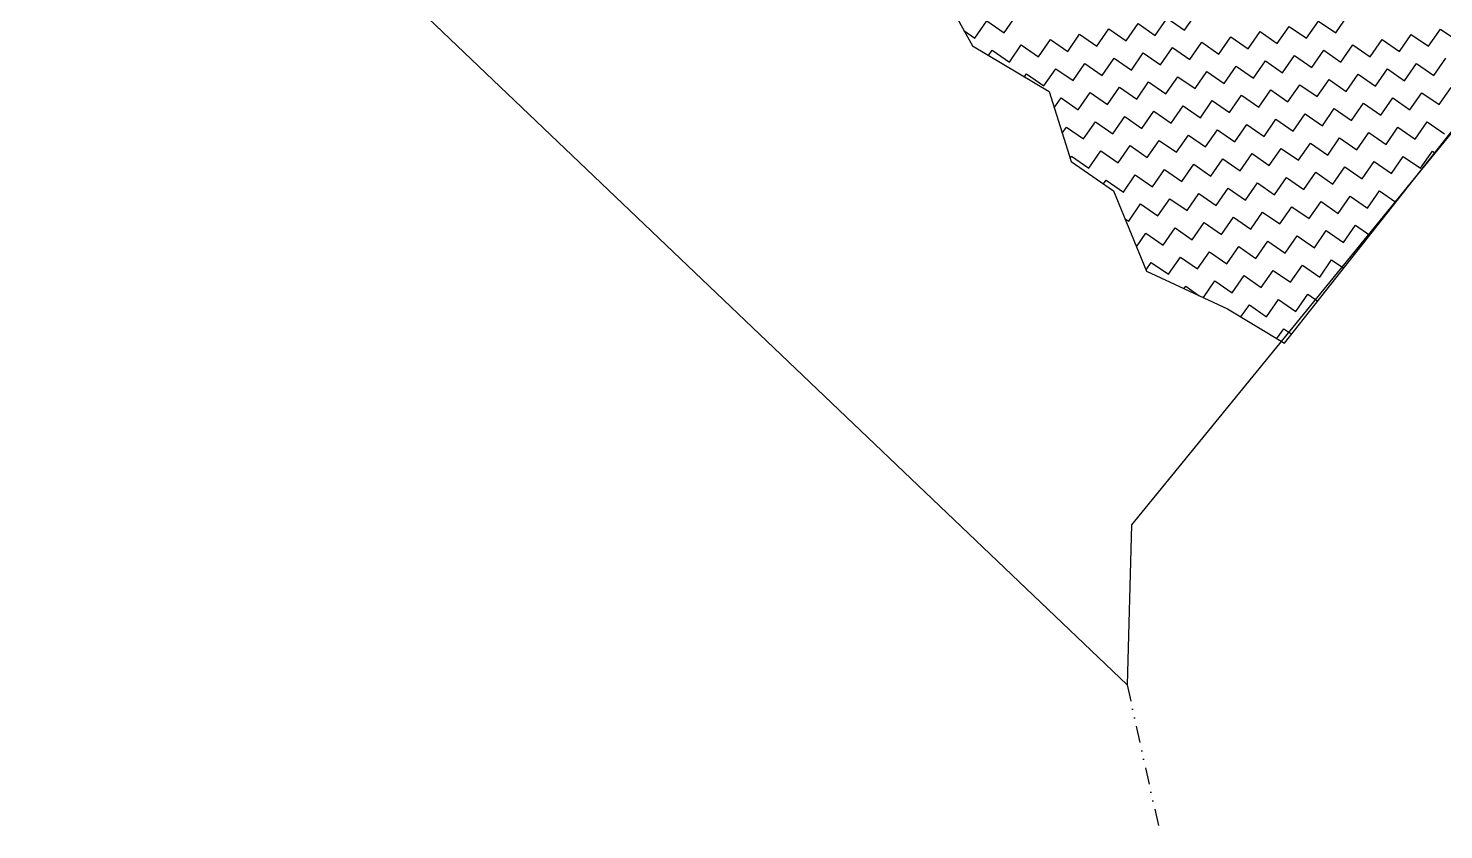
# Model space of a CAD drawing. Header units: metres. Extents: x 282167 to 284586, y 2020907 to 2023042.
# Drawn here: x 283625.3 to 284047.9, y 2020906.6 to 2021145.9 of the extents above; entities that cross this region are included whole.
import ezdxf

# ---------------------------------------------------------------- set-up
doc = ezdxf.new("R2010")
doc.units = ezdxf.units.M
doc.header["$MEASUREMENT"] = 0
doc.linetypes.add('DIVIDE', pattern=[1.25, 0.5, -0.25, 0, -0.25, 0, -0.25])
for name, color, linetype in [('POLY_HATCH', 12, 'Continuous'), ('V_BOUND_LINE', 7, 'Continuous'), ('V_DIVIDE_LINE', 7, 'DIVIDE')]:
    doc.layers.add(name, color=color, linetype=linetype)

msp = doc.modelspace()

# ---------------------------------------------------------------- linework, layer by layer
at = {"layer": 'POLY_HATCH'}
for p, q in [((284000.41, 2021051.84), (284090.2, 2021165.68)), ((283899.64, 2021154.41), (283907.21, 2021140.59)), ((283907.21, 2021140.59), (283930.13, 2021127.03)), ((283930.13, 2021127.03), (283936.69, 2021106.12)), ((283936.69, 2021106.12), (283949.33, 2021097.37)), ((283949.33, 2021097.37), (283959.21, 2021073.38)), ((283959.21, 2021073.38), (283983.36, 2021062.1)), ((283983.36, 2021062.1), (284000.41, 2021051.84))]:
    msp.add_line(p, q, dxfattribs=at)
at = {"layer": 'POLY_HATCH', "linetype": 'Continuous'}
for p, q in [((283916.67, 2021144.51), (283920.24, 2021149.65)), ((283970.53, 2021145.28), (283974.1, 2021150.43)), ((284015.68, 2021144.47), (284019.25, 2021149.62)), ((283904.69, 2021145.19), (283907.96, 2021142.93)), ((283907.96, 2021142.93), (283911.52, 2021148.07)), ((283911.52, 2021148.07), (283916.67, 2021144.51)), ((283944.39, 2021140.54), (283947.96, 2021145.68)), ((283947.96, 2021145.68), (283953.1, 2021142.12)), ((283953.1, 2021142.12), (283956.67, 2021147.26)), ((283956.67, 2021147.26), (283961.82, 2021143.7)), ((283961.82, 2021143.7), (283965.38, 2021148.85)), ((283965.38, 2021148.85), (283970.53, 2021145.28)), ((283989.54, 2021139.73), (283993.11, 2021144.87)), ((283993.11, 2021144.87), (283998.25, 2021141.31)), ((283998.25, 2021141.31), (284001.82, 2021146.45)), ((284001.82, 2021146.45), (284006.97, 2021142.89)), ((284006.97, 2021142.89), (284010.53, 2021148.04)), ((284010.53, 2021148.04), (284015.68, 2021144.47)), ((284043.4, 2021140.5), (284046.97, 2021145.65)), ((284046.97, 2021145.65), (284052.11, 2021142.08)), ((283918.25, 2021135.79), (283921.82, 2021140.94)), ((283921.82, 2021140.94), (283926.96, 2021137.37)), ((283926.96, 2021137.37), (283930.53, 2021142.52)), ((283930.53, 2021142.52), (283935.68, 2021138.96)), ((283935.68, 2021138.96), (283939.24, 2021144.1)), ((283939.24, 2021144.1), (283944.39, 2021140.54)), ((283972.11, 2021136.57), (283975.68, 2021141.71)), ((283975.68, 2021141.71), (283980.83, 2021138.15)), ((283980.83, 2021138.15), (283984.39, 2021143.29)), ((283984.39, 2021143.29), (283989.54, 2021139.73)), ((284017.26, 2021135.76), (284020.83, 2021140.9)), ((284020.83, 2021140.9), (284025.97, 2021137.34)), ((284025.97, 2021137.34), (284029.54, 2021142.48)), ((284029.54, 2021142.48), (284034.69, 2021138.92)), ((284034.69, 2021138.92), (284038.25, 2021144.06)), ((284038.25, 2021144.06), (284043.4, 2021140.5)), ((283912, 2021137.76), (283913.1, 2021139.36)), ((283913.1, 2021139.36), (283918.25, 2021135.79)), ((283945.97, 2021131.82), (283949.54, 2021136.97)), ((283949.54, 2021136.97), (283954.69, 2021133.4)), ((283954.69, 2021133.4), (283958.25, 2021138.55)), ((283958.25, 2021138.55), (283963.4, 2021134.98)), ((283963.4, 2021134.98), (283966.97, 2021140.13)), ((283966.97, 2021140.13), (283972.11, 2021136.57)), ((283999.83, 2021132.59), (284003.4, 2021137.74)), ((284003.4, 2021137.74), (284008.55, 2021134.18)), ((284008.55, 2021134.18), (284012.11, 2021139.32)), ((284012.11, 2021139.32), (284017.26, 2021135.76)), ((284044.98, 2021131.78), (284048.55, 2021136.93)), ((283922.8, 2021131.37), (283923.4, 2021132.23)), ((283923.4, 2021132.23), (283928.55, 2021128.66)), ((283928.55, 2021128.66), (283932.11, 2021133.81)), ((283932.11, 2021133.81), (283937.26, 2021130.24)), ((283937.26, 2021130.24), (283940.82, 2021135.39)), ((283940.82, 2021135.39), (283945.97, 2021131.82)), ((283973.69, 2021127.85), (283977.26, 2021133)), ((283977.26, 2021133), (283982.41, 2021129.43)), ((283982.41, 2021129.43), (283985.97, 2021134.58)), ((283985.97, 2021134.58), (283991.12, 2021131.01)), ((283991.12, 2021131.01), (283994.69, 2021136.16)), ((283994.69, 2021136.16), (283999.83, 2021132.59)), ((284018.84, 2021127.04), (284022.41, 2021132.19)), ((284022.41, 2021132.19), (284027.55, 2021128.62)), ((284027.55, 2021128.62), (284031.12, 2021133.77)), ((284031.12, 2021133.77), (284036.27, 2021130.2)), ((284036.27, 2021130.2), (284039.83, 2021135.35)), ((284039.83, 2021135.35), (284044.98, 2021131.78)), ((283947.55, 2021123.11), (283951.12, 2021128.26)), ((283951.12, 2021128.26), (283956.27, 2021124.69)), ((283956.27, 2021124.69), (283959.83, 2021129.84)), ((283959.83, 2021129.84), (283964.98, 2021126.27)), ((283964.98, 2021126.27), (283968.55, 2021131.42)), ((283968.55, 2021131.42), (283973.69, 2021127.85)), ((284001.41, 2021123.88), (284004.98, 2021129.03)), ((284004.98, 2021129.03), (284010.13, 2021125.46)), ((284010.13, 2021125.46), (284013.69, 2021130.61)), ((284013.69, 2021130.61), (284018.84, 2021127.04)), ((284046.56, 2021123.07), (284050.13, 2021128.22)), ((283931.66, 2021122.16), (283933.69, 2021125.1)), ((283933.69, 2021125.1), (283938.84, 2021121.53)), ((283938.84, 2021121.53), (283942.41, 2021126.68)), ((283942.41, 2021126.68), (283947.55, 2021123.11)), ((283975.27, 2021119.14), (283978.84, 2021124.29)), ((283978.84, 2021124.29), (283983.99, 2021120.72)), ((283983.99, 2021120.72), (283987.55, 2021125.87)), ((283987.55, 2021125.87), (283992.7, 2021122.3)), ((283992.7, 2021122.3), (283996.27, 2021127.45)), ((283996.27, 2021127.45), (284001.41, 2021123.88)), ((284029.13, 2021119.91), (284032.7, 2021125.06)), ((284032.7, 2021125.06), (284037.85, 2021121.49)), ((284037.85, 2021121.49), (284041.41, 2021126.64)), ((284041.41, 2021126.64), (284046.56, 2021123.07)), ((283949.13, 2021114.4), (283952.7, 2021119.54)), ((283952.7, 2021119.54), (283957.85, 2021115.98)), ((283957.85, 2021115.98), (283961.41, 2021121.12)), ((283961.41, 2021121.12), (283966.56, 2021117.56)), ((283966.56, 2021117.56), (283970.13, 2021122.7)), ((283970.13, 2021122.7), (283975.27, 2021119.14)), ((284002.99, 2021115.17), (284006.56, 2021120.31)), ((284006.56, 2021120.31), (284011.71, 2021116.75)), ((284011.71, 2021116.75), (284015.27, 2021121.9)), ((284015.27, 2021121.9), (284020.42, 2021118.33)), ((284020.42, 2021118.33), (284023.99, 2021123.48)), ((284023.99, 2021123.48), (284029.13, 2021119.91)), ((283934.03, 2021114.59), (283935.27, 2021116.38)), ((283935.27, 2021116.38), (283940.42, 2021112.82)), ((283940.42, 2021112.82), (283943.99, 2021117.96)), ((283943.99, 2021117.96), (283949.13, 2021114.4)), ((283976.85, 2021110.43), (283980.42, 2021115.57)), ((283980.42, 2021115.57), (283985.57, 2021112.01)), ((283985.57, 2021112.01), (283989.13, 2021117.15)), ((283989.13, 2021117.15), (283994.28, 2021113.59)), ((283994.28, 2021113.59), (283997.85, 2021118.73)), ((283997.85, 2021118.73), (284002.99, 2021115.17)), ((284030.72, 2021111.2), (284034.28, 2021116.34)), ((284034.28, 2021116.34), (284039.43, 2021112.78)), ((284039.43, 2021112.78), (284043, 2021117.92)), ((284043, 2021117.92), (284048.14, 2021114.36)), ((283959.43, 2021107.26), (283962.99, 2021112.41)), ((283962.99, 2021112.41), (283968.14, 2021108.84)), ((283968.14, 2021108.84), (283971.71, 2021113.99)), ((283971.71, 2021113.99), (283976.85, 2021110.43)), ((284004.58, 2021106.45), (284008.14, 2021111.6)), ((284008.14, 2021111.6), (284013.29, 2021108.03)), ((284013.29, 2021108.03), (284016.85, 2021113.18)), ((284016.85, 2021113.18), (284022, 2021109.62)), ((284022, 2021109.62), (284025.57, 2021114.76)), ((284025.57, 2021114.76), (284030.72, 2021111.2)), ((283936.41, 2021107.02), (283936.85, 2021107.67)), ((283936.85, 2021107.67), (283942, 2021104.1)), ((283942, 2021104.1), (283945.57, 2021109.25)), ((283945.57, 2021109.25), (283950.71, 2021105.68)), ((283950.71, 2021105.68), (283954.28, 2021110.83)), ((283954.28, 2021110.83), (283959.43, 2021107.26)), ((283978.44, 2021101.71), (283982, 2021106.86)), ((283982, 2021106.86), (283987.15, 2021103.29)), ((283987.15, 2021103.29), (283990.71, 2021108.44)), ((283990.71, 2021108.44), (283995.86, 2021104.87)), ((283995.86, 2021104.87), (283999.43, 2021110.02)), ((283999.43, 2021110.02), (284004.58, 2021106.45)), ((284032.3, 2021102.48), (284035.86, 2021107.63)), ((284035.86, 2021107.63), (284041.01, 2021104.06)), ((284041.01, 2021104.06), (284044.58, 2021109.21)), ((284044.58, 2021109.21), (284045.28, 2021108.72)), ((283961.01, 2021098.55), (283964.57, 2021103.7)), ((283964.57, 2021103.7), (283969.72, 2021100.13)), ((283969.72, 2021100.13), (283973.29, 2021105.28)), ((283973.29, 2021105.28), (283978.44, 2021101.71)), ((284006.16, 2021097.74), (284009.72, 2021102.89)), ((284009.72, 2021102.89), (284014.87, 2021099.32)), ((284014.87, 2021099.32), (284018.44, 2021104.47)), ((284018.44, 2021104.47), (284023.58, 2021100.9)), ((284023.58, 2021100.9), (284027.15, 2021106.05)), ((284027.15, 2021106.05), (284032.3, 2021102.48)), ((283946.37, 2021099.42), (283947.15, 2021100.54)), ((283947.15, 2021100.54), (283952.3, 2021096.97)), ((283952.3, 2021096.97), (283955.86, 2021102.12)), ((283955.86, 2021102.12), (283961.01, 2021098.55)), ((283988.73, 2021094.58), (283992.3, 2021099.73)), ((283992.3, 2021099.73), (283997.44, 2021096.16)), ((283997.44, 2021096.16), (284001.01, 2021101.31)), ((284001.01, 2021101.31), (284006.16, 2021097.74)), ((284036.73, 2021097.89), (284037.44, 2021098.92)), ((284037.44, 2021098.92), (284037.51, 2021098.87)), ((283962.59, 2021089.84), (283966.16, 2021094.98)), ((283966.16, 2021094.98), (283971.3, 2021091.42)), ((283971.3, 2021091.42), (283974.87, 2021096.56)), ((283974.87, 2021096.56), (283980.02, 2021093)), ((283980.02, 2021093), (283983.58, 2021098.15)), ((283983.58, 2021098.15), (283988.73, 2021094.58)), ((284007.74, 2021089.03), (284011.3, 2021094.17)), ((284011.3, 2021094.17), (284016.45, 2021090.61)), ((284016.45, 2021090.61), (284020.02, 2021095.76)), ((284020.02, 2021095.76), (284025.16, 2021092.19)), ((284025.16, 2021092.19), (284028.73, 2021097.34)), ((284028.73, 2021097.34), (284033.62, 2021093.95)), ((283953.88, 2021088.26), (283957.44, 2021093.4)), ((283957.44, 2021093.4), (283962.59, 2021089.84)), ((283990.31, 2021085.87), (283993.88, 2021091.01)), ((283993.88, 2021091.01), (283999.02, 2021087.45)), ((283999.02, 2021087.45), (284002.59, 2021092.59)), ((284002.59, 2021092.59), (284007.74, 2021089.03)), ((283952.77, 2021089.02), (283953.88, 2021088.26)), ((283964.17, 2021081.12), (283967.74, 2021086.27)), ((283967.74, 2021086.27), (283972.88, 2021082.7)), ((283972.88, 2021082.7), (283976.45, 2021087.85)), ((283976.45, 2021087.85), (283981.6, 2021084.29)), ((283981.6, 2021084.29), (283985.16, 2021089.43)), ((283985.16, 2021089.43), (283990.31, 2021085.87)), ((284018.03, 2021081.89), (284021.6, 2021087.04)), ((284021.6, 2021087.04), (284025.85, 2021084.09)), ((283956.22, 2021080.64), (283959.02, 2021084.69)), ((283959.02, 2021084.69), (283964.17, 2021081.12)), ((283991.89, 2021077.15), (283995.46, 2021082.3)), ((283995.46, 2021082.3), (284000.6, 2021078.73)), ((284000.6, 2021078.73), (284004.17, 2021083.88)), ((284004.17, 2021083.88), (284009.32, 2021080.31)), ((284009.32, 2021080.31), (284012.88, 2021085.46)), ((284012.88, 2021085.46), (284018.03, 2021081.89)), ((283965.75, 2021072.41), (283969.32, 2021077.56)), ((283969.32, 2021077.56), (283974.46, 2021073.99)), ((283974.46, 2021073.99), (283978.03, 2021079.14)), ((283978.03, 2021079.14), (283983.18, 2021075.57)), ((283983.18, 2021075.57), (283986.74, 2021080.72)), ((283986.74, 2021080.72), (283991.89, 2021077.15)), ((283959.06, 2021073.75), (283960.6, 2021075.98)), ((283960.6, 2021075.98), (283965.75, 2021072.41)), ((283993.47, 2021068.44), (283997.04, 2021073.59)), ((283997.04, 2021073.59), (284002.18, 2021070.02)), ((284002.18, 2021070.02), (284005.75, 2021075.17)), ((284005.75, 2021075.17), (284010.9, 2021071.6)), ((284010.9, 2021071.6), (284014.46, 2021076.75)), ((284014.46, 2021076.75), (284018.08, 2021074.24)), ((283970.42, 2021068.15), (283970.9, 2021068.84)), ((283970.9, 2021068.84), (283974.97, 2021066.02)), ((283976.17, 2021065.46), (283979.61, 2021070.42)), ((283979.61, 2021070.42), (283984.76, 2021066.86)), ((283984.76, 2021066.86), (283988.32, 2021072.01)), ((283988.32, 2021072.01), (283993.47, 2021068.44)), ((283995.05, 2021059.73), (283998.62, 2021064.87)), ((283998.62, 2021064.87), (284003.77, 2021061.31)), ((284003.77, 2021061.31), (284007.33, 2021066.45)), ((284007.33, 2021066.45), (284010.31, 2021064.39)), ((283987.4, 2021059.67), (283989.91, 2021063.29)), ((283989.91, 2021063.29), (283995.05, 2021059.73)), ((283998.15, 2021053.2), (284000.2, 2021056.16)), ((284000.2, 2021056.16), (284002.54, 2021054.54))]:
    msp.add_line(p, q, dxfattribs=at)
at = {"layer": 'V_BOUND_LINE'}
for p, q in [((283953.4, 2020949.85), (283625.34, 2021262.82)), ((284124.85, 2021206.13), (283954.73, 2020997.59)), ((283954.73, 2020997.59), (283953.4, 2020949.85))]:
    msp.add_line(p, q, dxfattribs=at)
at = {"layer": 'V_DIVIDE_LINE', "ltscale": 10}
msp.add_line((283953.4, 2020949.85), (283963.01, 2020906.55), dxfattribs=at)

doc.saveas('drawing.dxf')
